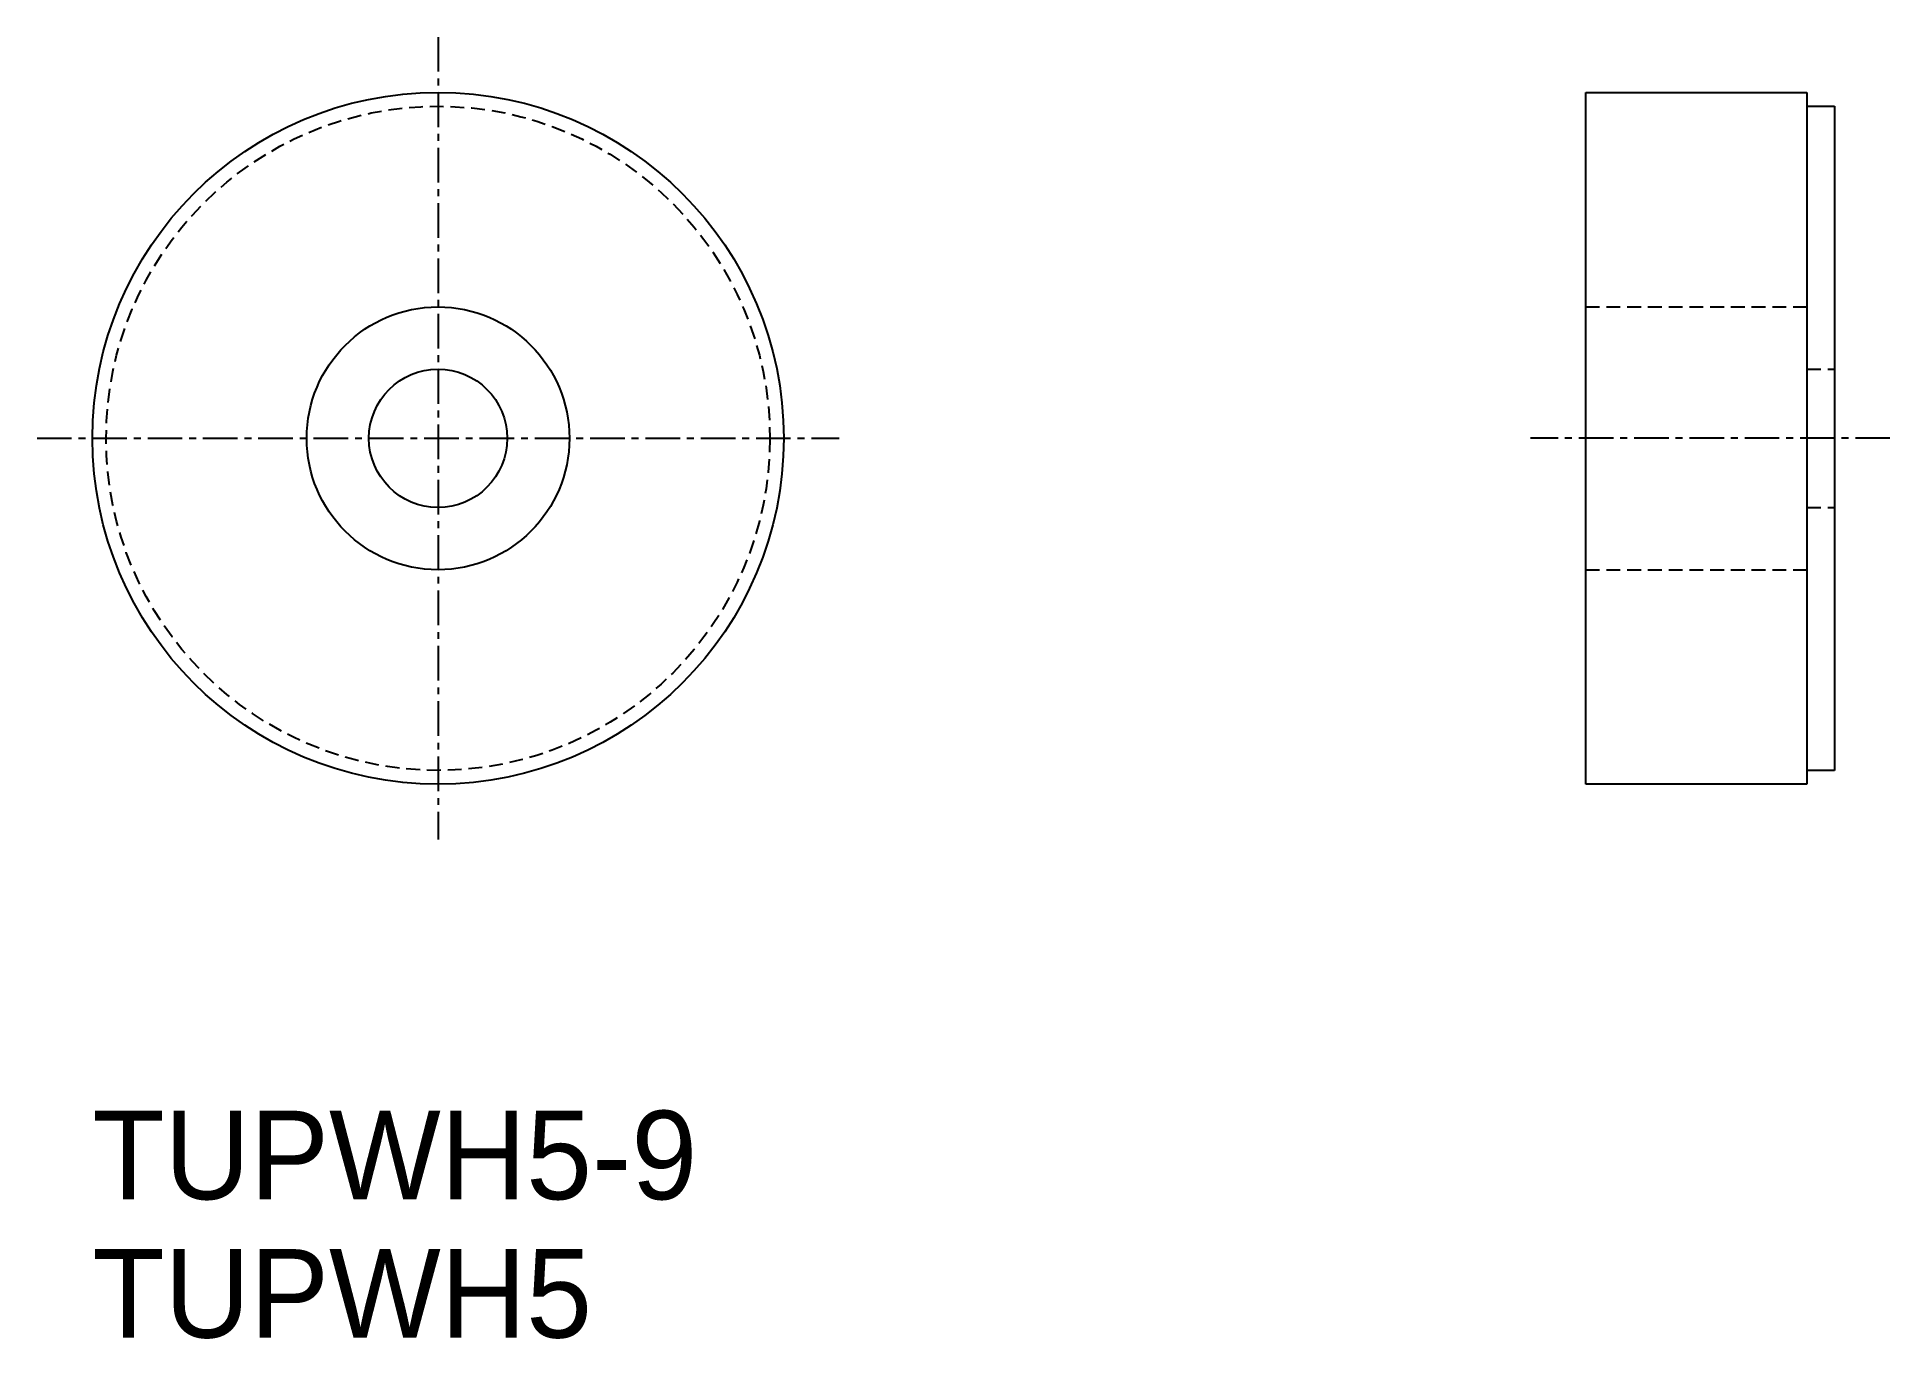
# Model space of a CAD drawing. Extents: x -4011.2 to -3944.2, y -1117.7 to -1070.6.
import ezdxf

# ---------------------------------------------------------------- set-up
doc = ezdxf.new("R2010")
doc.units = 0
doc.linetypes.add('CENTER', pattern=[2, 1.25, -0.25, 0.25, -0.25])
doc.linetypes.add('DASHED', pattern=[0.75, 0.5, -0.25])
doc.layers.get('0').update_dxf_attribs({"linetype": 'CONTINUOUS'})
doc.layers.add('CENTER', color=1, linetype='CENTER')

msp = doc.modelspace()

# ---------------------------------------------------------------- linework, layer by layer
at = {"color": 7, "linetype": 'CONTINUOUS'}
for p, q in [((-3955.201, -1097.63), (-3955.201, -1072.63)), ((-3955.201, -1072.63), (-3947.201, -1072.63)), ((-3947.201, -1072.63), (-3947.201, -1097.63)), ((-3947.201, -1073.13), (-3946.201, -1073.13)), ((-3946.201, -1073.13), (-3946.201, -1097.13)), ((-3946.201, -1097.13), (-3947.201, -1097.13)), ((-3947.201, -1097.63), (-3955.201, -1097.63))]:
    msp.add_line(p, q, dxfattribs=at)
at = {"color": 3, "linetype": 'DASHED'}
for p, q in [((-3955.201, -1080.38), (-3947.201, -1080.38)), ((-3947.201, -1082.63), (-3946.201, -1082.63)), ((-3947.201, -1087.63), (-3946.201, -1087.63)), ((-3955.201, -1089.88), (-3947.201, -1089.88))]:
    msp.add_line(p, q, dxfattribs=at)
at = {"color": 7, "linetype": 'CONTINUOUS'}
for radius in [12.5, 4.75, 2.5]:
    msp.add_circle((-3996.701, -1085.13), radius, dxfattribs=at)
at = {"color": 3, "linetype": 'DASHED'}
msp.add_circle((-3996.701, -1085.13), 12, dxfattribs=at)
at = {"layer": 'CENTER', "color": 1, "linetype": 'CENTER'}
for p, q in [((-3996.701, -1070.63), (-3996.701, -1099.63)), ((-4011.201, -1085.13), (-3982.201, -1085.13)), ((-3944.201, -1085.13), (-3957.201, -1085.13))]:
    msp.add_line(p, q, dxfattribs=at)

# ---------------------------------------------------------------- texts
at = {"color": 7, "linetype": 'CONTINUOUS'}
for s, p in [('TUPWH5-9', (-4009.201, -1112.63)), ('TUPWH5', (-4009.201, -1117.63))]:
    msp.add_text(s, height=3.2, dxfattribs=at).set_placement(p)

doc.saveas('drawing.dxf')
